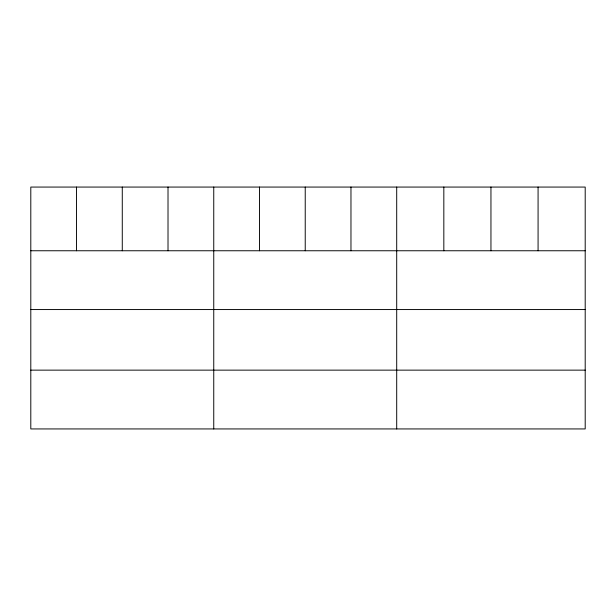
<?xml version="1.0" encoding="UTF-8"?>
<svg xmlns="http://www.w3.org/2000/svg" width="616" height="616" viewBox="0 0 616 616"><rect width="100%" height="100%" fill="white"/><g stroke="black" fill="none" stroke-linecap="round" stroke-linejoin="round"><path stroke-width="0.92" d="M585.2 250.758L585.2 428.936L30.8 428.936L30.8 187.064L585.2 187.064L585.2 250.758L30.8 250.758M30.8 309.555L585.2 309.555M30.8 370.139L585.2 370.139M538.076 187.064L538.076 250.758M490.952 187.064L490.952 250.758M443.828 187.064L443.828 250.758M396.704 187.064L396.704 428.936M350.966 187.064L350.966 250.758M305.228 187.064L305.228 250.758M259.49 187.064L259.49 250.758M213.752 187.064L213.752 428.936M168.014 187.064L168.014 250.758M122.276 187.064L122.276 250.758M76.538 187.064L76.538 250.758"/></g></svg>
